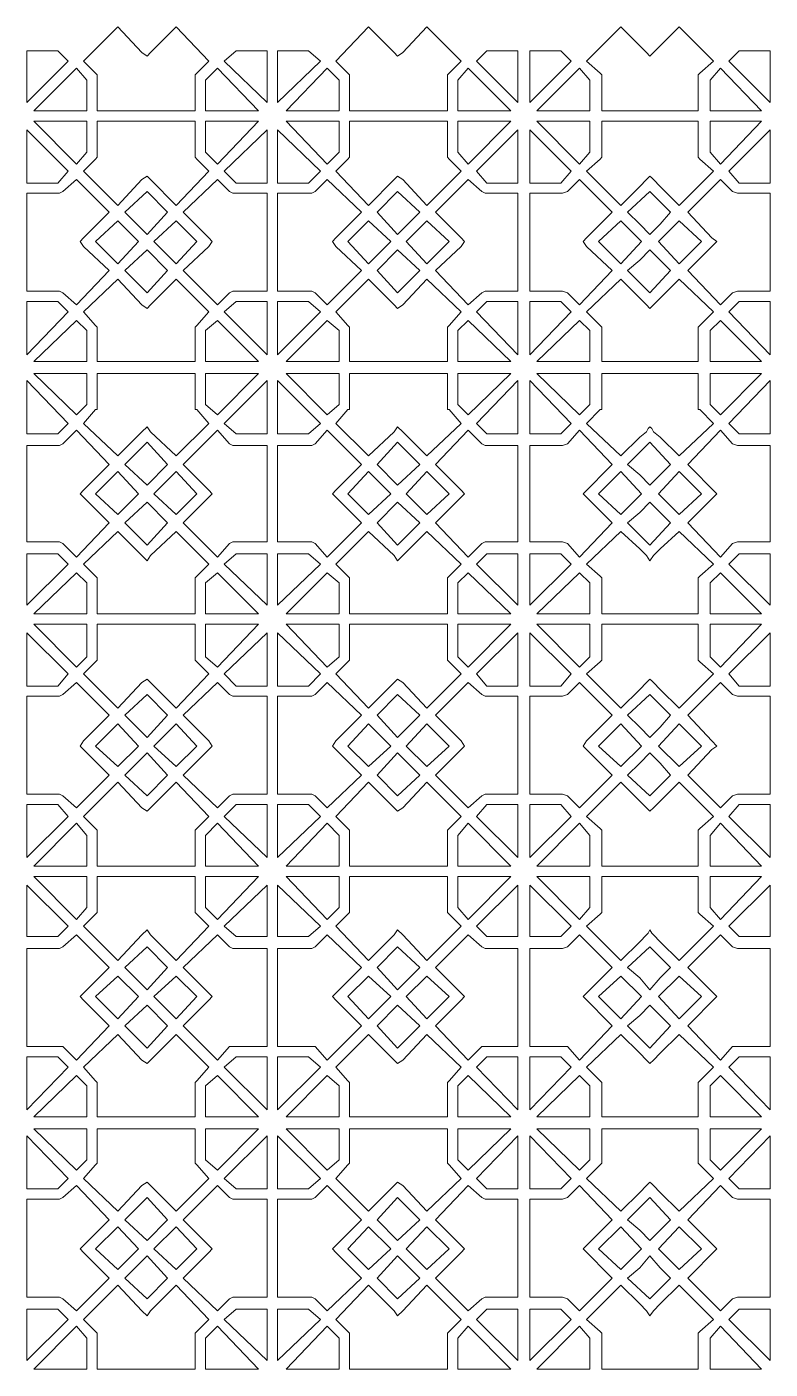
# Model space of a CAD drawing. Extents: x -66030 to 95157, y -13132 to 45879.
# Drawn here: x 42599 to 44291, y 25208 to 28262 of the extents above; entities that cross this region are included whole.
import ezdxf

# ---------------------------------------------------------------- set-up
doc = ezdxf.new("R2010")
doc.units = 0
doc.header["$LTSCALE"] = 100
doc.header["$MEASUREMENT"] = 0
doc.layers.get('0').update_dxf_attribs({"linetype": 'CONTINUOUS'})

msp = doc.modelspace()

# ---------------------------------------------------------------- linework, layer by layer
at = {"lineweight": 0}
for points in [[(42759.6, 28070.7), (42982.2, 28070.7), (42982.2, 28152.8), (42986.1, 28156.7), (43013.5, 28184), (42939.3, 28262.1), (42880.7, 28203.6), (42872.9, 28195.7), (42861.2, 28203.6), (42806.5, 28262.1), (42728.4, 28184), (42755.7, 28156.7), (42759.6, 28152.8), (42759.6, 28070.7)], [(43333.8, 28070.7), (43556.4, 28070.7), (43556.4, 28152.8), (43560.3, 28156.7), (43587.7, 28184), (43509.5, 28262.1), (43454.9, 28203.6), (43443.1, 28195.7), (43435.3, 28203.6), (43376.7, 28262.1), (43302.5, 28184), (43329.9, 28156.7), (43333.8, 28152.8), (43333.8, 28070.7)], [(43993.9, 28219.2), (43993.9, 28219.2), (44009.5, 28203.6), (44009.5, 28203.6), (44017.3, 28195.7), (44017.3, 28195.7), (44025.1, 28203.6), (44025.1, 28203.6), (44040.8, 28219.2), (44040.8, 28219.2), (44083.7, 28262.1), (44161.8, 28184), (44130.6, 28156.7), (44126.7, 28152.8), (44126.7, 28070.7), (44040.8, 28070.7), (43993.9, 28070.7), (43908, 28070.7), (43908, 28152.8), (43904, 28156.7), (43872.8, 28184), (43950.9, 28262.1), (43993.9, 28219.2)], [(42599.5, 28207.5), (42599.5, 28090.3), (42693.2, 28184), (42669.8, 28207.5), (42599.5, 28207.5)], [(43146.3, 28090.3), (43146.3, 28207.5), (43076, 28207.5), (43048.6, 28184), (43146.3, 28090.3)], [(43169.7, 28207.5), (43169.7, 28090.3), (43267.4, 28184), (43240, 28207.5), (43169.7, 28207.5)], [(43716.6, 28090.3), (43716.6, 28207.5), (43646.3, 28207.5), (43622.8, 28184), (43716.6, 28090.3)], [(43743.9, 28090.3), (43837.6, 28184), (43814.2, 28207.5), (43743.9, 28207.5), (43743.9, 28090.3)], [(44290.7, 28090.3), (44197, 28184), (44220.4, 28207.5), (44290.7, 28207.5), (44290.7, 28090.3)], [(42615.1, 28070.7), (42736.2, 28070.7), (42736.2, 28141.1), (42712.7, 28168.4), (42615.1, 28070.7)], [(43005.7, 28070.7), (43126.8, 28070.7), (43033, 28168.4), (43005.7, 28141.1), (43005.7, 28070.7)], [(43189.3, 28070.7), (43310.3, 28070.7), (43310.3, 28141.1), (43283, 28168.4), (43189.3, 28070.7)], [(43579.9, 28070.7), (43700.9, 28070.7), (43603.3, 28168.4), (43579.9, 28141.1), (43579.9, 28070.7)], [(43759.5, 28070.7), (43880.6, 28070.7), (43880.6, 28141.1), (43857.2, 28168.4), (43759.5, 28070.7)], [(44271.2, 28070.7), (44154, 28070.7), (44154, 28141.1), (44177.5, 28168.4), (44271.2, 28070.7)], [(42736.2, 28047.3), (42615.1, 28047.3), (42712.7, 27949.7), (42736.2, 27977), (42736.2, 28047.3)], [(42982.2, 28047.3), (42759.6, 28047.3), (42759.6, 27965.3), (42755.7, 27961.4), (42728.4, 27934), (42806.5, 27855.9), (42861.2, 27914.5), (42872.9, 27922.3), (42880.7, 27914.5), (42939.3, 27855.9), (43013.5, 27934), (42986.1, 27961.4), (42982.2, 27965.3), (42982.2, 28047.3)], [(43126.8, 28047.3), (43005.7, 28047.3), (43005.7, 27977), (43033, 27949.7), (43126.8, 28047.3)], [(43310.3, 28047.3), (43189.3, 28047.3), (43283, 27949.7), (43310.3, 27977), (43310.3, 28047.3)], [(43556.4, 28047.3), (43333.8, 28047.3), (43333.8, 27965.3), (43329.9, 27961.4), (43302.5, 27934), (43376.7, 27855.9), (43435.3, 27914.5), (43443.1, 27922.3), (43454.9, 27914.5), (43509.5, 27855.9), (43587.7, 27934), (43560.3, 27961.4), (43556.4, 27965.3), (43556.4, 28047.3)], [(43700.9, 28047.3), (43579.9, 28047.3), (43579.9, 27977), (43603.3, 27949.7), (43700.9, 28047.3)], [(43880.6, 28047.3), (43759.5, 28047.3), (43857.2, 27949.7), (43880.6, 27977), (43880.6, 28047.3)], [(43993.9, 28047.3), (44040.8, 28047.3), (44126.7, 28047.3), (44126.7, 27965.3), (44130.6, 27961.4), (44161.8, 27934), (44083.7, 27855.9), (44040.8, 27898.9), (44040.8, 27898.9), (44025.1, 27914.5), (44021.2, 27918.4), (44017.3, 27922.3), (44017.3, 27922.3), (44013.4, 27918.4), (44009.5, 27914.5), (43993.9, 27898.9), (43993.9, 27898.9), (43950.9, 27855.9), (43872.8, 27934), (43904, 27961.4), (43908, 27965.3), (43908, 28047.3), (43993.9, 28047.3)], [(44154, 28047.3), (44271.2, 28047.3), (44177.5, 27949.7), (44154, 27977), (44154, 28047.3)], [(42599.5, 28027.8), (42599.5, 27906.7), (42669.8, 27906.7), (42693.2, 27934), (42599.5, 28027.8)], [(43146.3, 27906.7), (43146.3, 28027.8), (43048.6, 27934), (43076, 27906.7), (43146.3, 27906.7)], [(43169.7, 28027.8), (43169.7, 27906.7), (43240, 27906.7), (43267.4, 27934), (43169.7, 28027.8)], [(43716.6, 27906.7), (43716.6, 28027.8), (43622.8, 27934), (43646.3, 27906.7), (43716.6, 27906.7)], [(43837.6, 27934), (43743.9, 28027.8), (43743.9, 27906.7), (43814.2, 27906.7), (43837.6, 27934)], [(44197, 27934), (44290.7, 28027.8), (44290.7, 27906.7), (44220.4, 27906.7), (44197, 27934)], [(42599.5, 27660.6), (42673.7, 27660.6), (42681.5, 27656.7), (42712.7, 27629.4), (42786.9, 27707.5), (42728.4, 27762.2), (42720.5, 27773.9), (42728.4, 27781.7), (42786.9, 27840.3), (42712.7, 27914.5), (42681.5, 27887.2), (42673.7, 27883.3), (42599.5, 27883.3), (42599.5, 27660.6)], [(43146.3, 27660.6), (43146.3, 27883.3), (43068.2, 27883.3), (43060.4, 27887.2), (43033, 27914.5), (42954.9, 27840.3), (43013.5, 27781.7), (43021.3, 27773.9), (43013.5, 27762.2), (42954.9, 27707.5), (43033, 27629.4), (43060.4, 27656.7), (43068.2, 27660.6), (43146.3, 27660.6)], [(43169.7, 27883.3), (43169.7, 27660.6), (43247.8, 27660.6), (43255.7, 27656.7), (43283, 27629.4), (43361.1, 27707.5), (43302.5, 27762.2), (43294.7, 27773.9), (43302.5, 27781.7), (43361.1, 27840.3), (43283, 27914.5), (43255.7, 27887.2), (43247.8, 27883.3), (43169.7, 27883.3)], [(43603.3, 27629.4), (43634.5, 27656.7), (43642.4, 27660.6), (43716.6, 27660.6), (43716.6, 27883.3), (43642.4, 27883.3), (43634.5, 27887.2), (43603.3, 27914.5), (43529.1, 27840.3), (43587.7, 27781.7), (43595.5, 27773.9), (43587.7, 27762.2), (43529.1, 27707.5), (43603.3, 27629.4)], [(43743.9, 27660.6), (43818.1, 27660.6), (43829.8, 27656.7), (43857.2, 27629.4), (43931.4, 27707.5), (43872.8, 27762.2), (43865, 27773.9), (43872.8, 27781.7), (43931.4, 27840.3), (43857.2, 27914.5), (43829.8, 27887.2), (43818.1, 27883.3), (43743.9, 27883.3), (43743.9, 27660.6)], [(44290.7, 27660.6), (44216.5, 27660.6), (44204.8, 27656.7), (44177.5, 27629.4), (44103.3, 27707.5), (44157.9, 27762.2), (44169.7, 27773.9), (44157.9, 27781.7), (44103.3, 27840.3), (44177.5, 27914.5), (44204.8, 27887.2), (44216.5, 27883.3), (44290.7, 27883.3), (44290.7, 27660.6)], [(42919.7, 27840.3), (42872.9, 27887.2), (42822.1, 27840.3), (42872.9, 27789.5), (42919.7, 27840.3)], [(43493.9, 27840.3), (43443.1, 27887.2), (43396.3, 27840.3), (43443.1, 27789.5), (43493.9, 27840.3)], [(44017.3, 27887.2), (44064.2, 27840.3), (44040.8, 27813), (44040.8, 27813), (44017.3, 27789.5), (43993.9, 27813), (43993.9, 27813), (43966.5, 27840.3), (44017.3, 27887.2)], [(42806.5, 27820.8), (42755.7, 27773.9), (42806.5, 27723.1), (42853.3, 27773.9), (42806.5, 27820.8)], [(42939.3, 27723.1), (42986.1, 27773.9), (42939.3, 27820.8), (42888.5, 27773.9), (42939.3, 27723.1)], [(43376.7, 27820.8), (43329.9, 27773.9), (43376.7, 27723.1), (43427.5, 27773.9), (43376.7, 27820.8)], [(43509.5, 27723.1), (43560.3, 27773.9), (43509.5, 27820.8), (43462.7, 27773.9), (43509.5, 27723.1)], [(43950.9, 27820.8), (43900.1, 27773.9), (43950.9, 27723.1), (43997.8, 27773.9), (43950.9, 27820.8)], [(44083.7, 27820.8), (44134.5, 27773.9), (44083.7, 27723.1), (44036.9, 27773.9), (44083.7, 27820.8)], [(42872.9, 27656.7), (42919.7, 27707.5), (42872.9, 27754.4), (42822.1, 27707.5), (42872.9, 27656.7)], [(43443.1, 27656.7), (43493.9, 27707.5), (43443.1, 27754.4), (43396.3, 27707.5), (43443.1, 27656.7)], [(43993.9, 27730.9), (43993.9, 27730.9), (44017.3, 27754.4), (44040.8, 27730.9), (44040.8, 27730.9), (44064.2, 27707.5), (44017.3, 27656.7), (43966.5, 27707.5), (43993.9, 27730.9)], [(42728.4, 27613.7), (42755.7, 27582.5), (42759.6, 27578.6), (42759.6, 27500.5), (42982.2, 27500.5), (42982.2, 27578.6), (42986.1, 27582.5), (43013.5, 27613.7), (42939.3, 27688), (42880.7, 27629.4), (42872.9, 27621.6), (42861.2, 27629.4), (42806.5, 27688), (42728.4, 27613.7)], [(43556.4, 27500.5), (43556.4, 27578.6), (43560.3, 27582.5), (43587.7, 27613.7), (43509.5, 27688), (43454.9, 27629.4), (43443.1, 27621.6), (43435.3, 27629.4), (43376.7, 27688), (43302.5, 27613.7), (43329.9, 27582.5), (43333.8, 27578.6), (43333.8, 27500.5), (43556.4, 27500.5)], [(43993.9, 27645), (43993.9, 27645), (44009.5, 27629.4), (44009.5, 27629.4), (44017.3, 27621.6), (44017.3, 27621.6), (44025.1, 27629.4), (44025.1, 27629.4), (44040.8, 27645), (44040.8, 27645), (44083.7, 27688), (44161.8, 27613.7), (44130.6, 27582.5), (44126.7, 27578.6), (44126.7, 27500.5), (44040.8, 27500.5), (43993.9, 27500.5), (43908, 27500.5), (43908, 27578.6), (43904, 27582.5), (43872.8, 27613.7), (43950.9, 27688), (43993.9, 27645)], [(42599.5, 27637.2), (42599.5, 27516.1), (42693.2, 27613.7), (42669.8, 27637.2), (42599.5, 27637.2)], [(43146.3, 27516.1), (43146.3, 27637.2), (43076, 27637.2), (43048.6, 27613.7), (43146.3, 27516.1)], [(43169.7, 27637.2), (43169.7, 27516.1), (43267.4, 27613.7), (43240, 27637.2), (43169.7, 27637.2)], [(43716.6, 27637.2), (43646.3, 27637.2), (43622.8, 27613.7), (43716.6, 27516.1), (43716.6, 27637.2)], [(43743.9, 27637.2), (43743.9, 27516.1), (43837.6, 27613.7), (43814.2, 27637.2), (43743.9, 27637.2)], [(44290.7, 27637.2), (44290.7, 27516.1), (44197, 27613.7), (44220.4, 27637.2), (44290.7, 27637.2)], [(42615.1, 27500.5), (42736.2, 27500.5), (42736.2, 27570.8), (42712.7, 27594.2), (42615.1, 27500.5)], [(43005.7, 27500.5), (43126.8, 27500.5), (43033, 27594.2), (43005.7, 27570.8), (43005.7, 27500.5)], [(43189.3, 27500.5), (43310.3, 27500.5), (43310.3, 27570.8), (43283, 27594.2), (43189.3, 27500.5)], [(43603.3, 27594.2), (43579.9, 27570.8), (43579.9, 27500.5), (43700.9, 27500.5), (43603.3, 27594.2)], [(43759.5, 27500.5), (43880.6, 27500.5), (43880.6, 27570.8), (43857.2, 27594.2), (43759.5, 27500.5)], [(44271.2, 27500.5), (44154, 27500.5), (44154, 27570.8), (44177.5, 27594.2), (44271.2, 27500.5)], [(42712.7, 27379.4), (42736.2, 27402.8), (42736.2, 27473.1), (42615.1, 27473.1), (42712.7, 27379.4)], [(42759.6, 27473.1), (42759.6, 27391.1), (42755.7, 27391.1), (42728.4, 27359.9), (42806.5, 27285.6), (42861.2, 27340.3), (42872.9, 27352), (42880.7, 27340.3), (42939.3, 27285.6), (43013.5, 27359.9), (42986.1, 27391.1), (42982.2, 27391.1), (42982.2, 27473.1), (42759.6, 27473.1)], [(43126.8, 27473.1), (43005.7, 27473.1), (43005.7, 27402.8), (43033, 27379.4), (43126.8, 27473.1)], [(43310.3, 27473.1), (43189.3, 27473.1), (43283, 27379.4), (43310.3, 27402.8), (43310.3, 27473.1)], [(43587.7, 27359.9), (43560.3, 27391.1), (43556.4, 27391.1), (43556.4, 27473.1), (43333.8, 27473.1), (43333.8, 27391.1), (43329.9, 27391.1), (43302.5, 27359.9), (43376.7, 27285.6), (43435.3, 27340.3), (43443.1, 27352), (43454.9, 27340.3), (43509.5, 27285.6), (43587.7, 27359.9)], [(43700.9, 27473.1), (43579.9, 27473.1), (43579.9, 27402.8), (43603.3, 27379.4), (43700.9, 27473.1)], [(43857.2, 27379.4), (43880.6, 27402.8), (43880.6, 27473.1), (43759.5, 27473.1), (43857.2, 27379.4)], [(43993.9, 27473.1), (44040.8, 27473.1), (44126.7, 27473.1), (44126.7, 27391.1), (44130.6, 27391.1), (44161.8, 27359.9), (44083.7, 27285.6), (44040.8, 27328.6), (44040.8, 27328.6), (44025.1, 27340.3), (44021.2, 27348.1), (44017.3, 27352), (44017.3, 27352), (44013.4, 27348.1), (44009.5, 27340.3), (43993.9, 27328.6), (43993.9, 27328.6), (43950.9, 27285.6), (43872.8, 27359.9), (43904, 27391.1), (43908, 27391.1), (43908, 27473.1), (43993.9, 27473.1)], [(44177.5, 27379.4), (44154, 27402.8), (44154, 27473.1), (44271.2, 27473.1), (44177.5, 27379.4)], [(42599.5, 27336.4), (42669.8, 27336.4), (42693.2, 27359.9), (42599.5, 27457.5), (42599.5, 27336.4)], [(43146.3, 27336.4), (43146.3, 27457.5), (43048.6, 27359.9), (43076, 27336.4), (43146.3, 27336.4)], [(43169.7, 27457.5), (43169.7, 27336.4), (43240, 27336.4), (43267.4, 27359.9), (43169.7, 27457.5)], [(43716.6, 27336.4), (43716.6, 27457.5), (43622.8, 27359.9), (43646.3, 27336.4), (43716.6, 27336.4)], [(43743.9, 27336.4), (43814.2, 27336.4), (43837.6, 27359.9), (43743.9, 27457.5), (43743.9, 27336.4)], [(44290.7, 27336.4), (44220.4, 27336.4), (44197, 27359.9), (44290.7, 27457.5), (44290.7, 27336.4)], [(42712.7, 27344.2), (42681.5, 27313), (42673.7, 27309.1), (42599.5, 27309.1), (42599.5, 27090.3), (42673.7, 27090.3), (42681.5, 27086.4), (42712.7, 27055.2), (42786.9, 27133.3), (42728.4, 27191.9), (42720.5, 27199.7), (42728.4, 27207.5), (42786.9, 27266.1), (42712.7, 27344.2)], [(43146.3, 27090.3), (43146.3, 27309.1), (43068.2, 27309.1), (43060.4, 27313), (43033, 27344.2), (42954.9, 27266.1), (43013.5, 27207.5), (43021.3, 27199.7), (43013.5, 27191.9), (42954.9, 27133.3), (43033, 27055.2), (43060.4, 27086.4), (43068.2, 27090.3), (43146.3, 27090.3)], [(43169.7, 27309.1), (43169.7, 27090.3), (43247.8, 27090.3), (43255.7, 27086.4), (43283, 27055.2), (43361.1, 27133.3), (43302.5, 27191.9), (43294.7, 27199.7), (43302.5, 27207.5), (43361.1, 27266.1), (43283, 27344.2), (43255.7, 27313), (43247.8, 27309.1), (43169.7, 27309.1)], [(43716.6, 27309.1), (43642.4, 27309.1), (43634.5, 27313), (43603.3, 27344.2), (43529.1, 27266.1), (43587.7, 27207.5), (43595.5, 27199.7), (43587.7, 27191.9), (43529.1, 27133.3), (43603.3, 27055.2), (43634.5, 27086.4), (43642.4, 27090.3), (43716.6, 27090.3), (43716.6, 27309.1)], [(43857.2, 27344.2), (43829.8, 27313), (43818.1, 27309.1), (43743.9, 27309.1), (43743.9, 27090.3), (43818.1, 27090.3), (43829.8, 27086.4), (43857.2, 27055.2), (43931.4, 27133.3), (43865, 27199.7), (43931.4, 27266.1), (43857.2, 27344.2)], [(44177.5, 27344.2), (44204.8, 27313), (44216.5, 27309.1), (44290.7, 27309.1), (44290.7, 27090.3), (44216.5, 27090.3), (44204.8, 27086.4), (44177.5, 27055.2), (44103.3, 27133.3), (44169.7, 27199.7), (44103.3, 27266.1), (44177.5, 27344.2)], [(42872.9, 27316.9), (42822.1, 27266.1), (42872.9, 27219.2), (42919.7, 27266.1), (42872.9, 27316.9)], [(43443.1, 27316.9), (43396.3, 27266.1), (43443.1, 27219.2), (43493.9, 27266.1), (43443.1, 27316.9)], [(44017.3, 27316.9), (44064.2, 27266.1), (44040.8, 27242.7), (44040.8, 27242.7), (44017.3, 27219.2), (43993.9, 27242.7), (43993.9, 27242.7), (43966.5, 27266.1), (44017.3, 27316.9)], [(42806.5, 27250.5), (42755.7, 27199.7), (42806.5, 27152.8), (42853.3, 27199.7), (42806.5, 27250.5)], [(42939.3, 27152.8), (42986.1, 27199.7), (42939.3, 27250.5), (42888.5, 27199.7), (42939.3, 27152.8)], [(43376.7, 27250.5), (43329.9, 27199.7), (43376.7, 27152.8), (43427.5, 27199.7), (43376.7, 27250.5)], [(43509.5, 27152.8), (43560.3, 27199.7), (43509.5, 27250.5), (43462.7, 27199.7), (43509.5, 27152.8)], [(43950.9, 27250.5), (43900.1, 27199.7), (43950.9, 27152.8), (43997.8, 27199.7), (43950.9, 27250.5)], [(44083.7, 27250.5), (44134.5, 27199.7), (44083.7, 27152.8), (44036.9, 27199.7), (44083.7, 27250.5)], [(42822.1, 27133.3), (42872.9, 27082.5), (42919.7, 27133.3), (42872.9, 27180.2), (42822.1, 27133.3)], [(43396.3, 27133.3), (43443.1, 27082.5), (43493.9, 27133.3), (43443.1, 27180.2), (43396.3, 27133.3)], [(43993.9, 27156.8), (43993.9, 27156.8), (44017.3, 27180.2), (44040.8, 27156.8), (44040.8, 27156.8), (44064.2, 27133.3), (44017.3, 27082.5), (43966.5, 27133.3), (43993.9, 27156.8)], [(42759.6, 26926.3), (42982.2, 26926.3), (42982.2, 27008.3), (42986.1, 27012.2), (43013.5, 27039.6), (42939.3, 27113.8), (42880.7, 27059.1), (42872.9, 27047.4), (42861.2, 27059.1), (42806.5, 27113.8), (42728.4, 27039.6), (42755.7, 27012.2), (42759.6, 27008.3), (42759.6, 26926.3)], [(43333.8, 26926.3), (43556.4, 26926.3), (43556.4, 27008.3), (43560.3, 27012.2), (43587.7, 27039.6), (43509.5, 27113.8), (43454.9, 27059.1), (43443.1, 27047.4), (43435.3, 27059.1), (43376.7, 27113.8), (43302.5, 27039.6), (43329.9, 27012.2), (43333.8, 27008.3), (43333.8, 26926.3)], [(43993.9, 27074.7), (43993.9, 27074.7), (44009.5, 27059.1), (44009.5, 27059.1), (44017.3, 27047.4), (44017.3, 27047.4), (44025.1, 27059.1), (44025.1, 27059.1), (44040.8, 27074.7), (44040.8, 27074.7), (44083.7, 27113.8), (44161.8, 27039.6), (44130.6, 27012.2), (44126.7, 27008.3), (44126.7, 26926.3), (44040.8, 26926.3), (43993.9, 26926.3), (43908, 26926.3), (43908, 27008.3), (43904, 27012.2), (43872.8, 27039.6), (43950.9, 27113.8), (43993.9, 27074.7)], [(42599.5, 27063), (42599.5, 26945.8), (42693.2, 27039.6), (42669.8, 27063), (42599.5, 27063)], [(43146.3, 26945.8), (43146.3, 27063), (43076, 27063), (43048.6, 27039.6), (43146.3, 26945.8)], [(43169.7, 27063), (43169.7, 26945.8), (43267.4, 27039.6), (43240, 27063), (43169.7, 27063)], [(43716.6, 26945.8), (43716.6, 27063), (43646.3, 27063), (43622.8, 27039.6), (43716.6, 26945.8)], [(43743.9, 26945.8), (43837.6, 27039.6), (43814.2, 27063), (43743.9, 27063), (43743.9, 26945.8)], [(44290.7, 26945.8), (44197, 27039.6), (44220.4, 27063), (44290.7, 27063), (44290.7, 26945.8)], [(42615.1, 26926.3), (42736.2, 26926.3), (42736.2, 26996.6), (42712.7, 27020), (42615.1, 26926.3)], [(43005.7, 26926.3), (43126.8, 26926.3), (43033, 27020), (43005.7, 26996.6), (43005.7, 26926.3)], [(43189.3, 26926.3), (43310.3, 26926.3), (43310.3, 26996.6), (43283, 27020), (43189.3, 26926.3)], [(43579.9, 26926.3), (43700.9, 26926.3), (43603.3, 27020), (43579.9, 26996.6), (43579.9, 26926.3)], [(43759.5, 26926.3), (43880.6, 26926.3), (43880.6, 26996.6), (43857.2, 27020), (43759.5, 26926.3)], [(44271.2, 26926.3), (44154, 26926.3), (44154, 26996.6), (44177.5, 27020), (44271.2, 26926.3)], [(42599.5, 26883.3), (42599.5, 26762.2), (42669.8, 26762.2), (42693.2, 26789.6), (42599.5, 26883.3)], [(42736.2, 26902.9), (42615.1, 26902.9), (42712.7, 26805.2), (42736.2, 26828.7), (42736.2, 26902.9)], [(42982.2, 26902.9), (42759.6, 26902.9), (42759.6, 26820.8), (42755.7, 26816.9), (42728.4, 26789.6), (42806.5, 26711.5), (42861.2, 26770.1), (42872.9, 26777.9), (42880.7, 26770.1), (42939.3, 26711.5), (43013.5, 26789.6), (42986.1, 26816.9), (42982.2, 26820.8), (42982.2, 26902.9)], [(43126.8, 26902.9), (43005.7, 26902.9), (43005.7, 26828.7), (43033, 26805.2), (43126.8, 26902.9)], [(43146.3, 26762.2), (43146.3, 26883.3), (43048.6, 26789.6), (43076, 26762.2), (43146.3, 26762.2)], [(43169.7, 26883.3), (43169.7, 26762.2), (43240, 26762.2), (43267.4, 26789.6), (43169.7, 26883.3)], [(43310.3, 26902.9), (43189.3, 26902.9), (43283, 26805.2), (43310.3, 26828.7), (43310.3, 26902.9)], [(43556.4, 26902.9), (43333.8, 26902.9), (43333.8, 26820.8), (43329.9, 26816.9), (43302.5, 26789.6), (43376.7, 26711.5), (43435.3, 26770.1), (43443.1, 26777.9), (43454.9, 26770.1), (43509.5, 26711.5), (43587.7, 26789.6), (43560.3, 26816.9), (43556.4, 26820.8), (43556.4, 26902.9)], [(43700.9, 26902.9), (43579.9, 26902.9), (43579.9, 26828.7), (43603.3, 26805.2), (43700.9, 26902.9)], [(43716.6, 26762.2), (43716.6, 26883.3), (43622.8, 26789.6), (43646.3, 26762.2), (43716.6, 26762.2)], [(43837.6, 26789.6), (43743.9, 26883.3), (43743.9, 26762.2), (43814.2, 26762.2), (43837.6, 26789.6)], [(43880.6, 26902.9), (43759.5, 26902.9), (43857.2, 26805.2), (43880.6, 26828.7), (43880.6, 26902.9)], [(43993.9, 26902.9), (44040.8, 26902.9), (44126.7, 26902.9), (44126.7, 26820.8), (44130.6, 26816.9), (44161.8, 26789.6), (44083.7, 26711.5), (44040.8, 26754.4), (44040.8, 26754.4), (44025.1, 26770.1), (44021.2, 26774), (44017.3, 26777.9), (44017.3, 26777.9), (44013.4, 26774), (44009.5, 26770.1), (43993.9, 26754.4), (43993.9, 26754.4), (43950.9, 26711.5), (43872.8, 26789.6), (43904, 26816.9), (43908, 26820.8), (43908, 26902.9), (43993.9, 26902.9)], [(44154, 26902.9), (44271.2, 26902.9), (44177.5, 26805.2), (44154, 26828.7), (44154, 26902.9)], [(44197, 26789.6), (44290.7, 26883.3), (44290.7, 26762.2), (44220.4, 26762.2), (44197, 26789.6)], [(42599.5, 26516.2), (42673.7, 26516.2), (42681.5, 26512.3), (42712.7, 26484.9), (42786.9, 26559.1), (42728.4, 26617.7), (42720.5, 26625.5), (42728.4, 26637.3), (42786.9, 26695.8), (42712.7, 26770.1), (42681.5, 26742.7), (42673.7, 26738.8), (42599.5, 26738.8), (42599.5, 26516.2)], [(43146.3, 26516.2), (43146.3, 26738.8), (43068.2, 26738.8), (43060.4, 26742.7), (43033, 26770.1), (42954.9, 26695.8), (43013.5, 26637.3), (43021.3, 26625.5), (43013.5, 26617.7), (42954.9, 26559.1), (43033, 26484.9), (43060.4, 26512.3), (43068.2, 26516.2), (43146.3, 26516.2)], [(43169.7, 26738.8), (43169.7, 26516.2), (43247.8, 26516.2), (43255.7, 26512.3), (43283, 26484.9), (43361.1, 26559.1), (43302.5, 26617.7), (43294.7, 26625.5), (43302.5, 26637.3), (43361.1, 26695.8), (43283, 26770.1), (43255.7, 26742.7), (43247.8, 26738.8), (43169.7, 26738.8)], [(43603.3, 26484.9), (43634.5, 26512.3), (43642.4, 26516.2), (43716.6, 26516.2), (43716.6, 26738.8), (43642.4, 26738.8), (43634.5, 26742.7), (43603.3, 26770.1), (43529.1, 26695.8), (43587.7, 26637.3), (43595.5, 26625.5), (43587.7, 26617.7), (43529.1, 26559.1), (43603.3, 26484.9)], [(43743.9, 26516.2), (43818.1, 26516.2), (43829.8, 26512.3), (43857.2, 26484.9), (43931.4, 26559.1), (43872.8, 26617.7), (43865, 26625.5), (43872.8, 26637.3), (43931.4, 26695.8), (43857.2, 26770.1), (43829.8, 26742.7), (43818.1, 26738.8), (43743.9, 26738.8), (43743.9, 26516.2)], [(44290.7, 26516.2), (44216.5, 26516.2), (44204.8, 26512.3), (44177.5, 26484.9), (44103.3, 26559.1), (44157.9, 26617.7), (44169.7, 26625.5), (44157.9, 26637.3), (44103.3, 26695.8), (44177.5, 26770.1), (44204.8, 26742.7), (44216.5, 26738.8), (44290.7, 26738.8), (44290.7, 26516.2)], [(42919.7, 26695.8), (42872.9, 26742.7), (42822.1, 26695.8), (42872.9, 26645.1), (42919.7, 26695.8)], [(43493.9, 26695.8), (43443.1, 26742.7), (43396.3, 26695.8), (43443.1, 26645.1), (43493.9, 26695.8)], [(44017.3, 26742.7), (44064.2, 26695.8), (44040.8, 26668.5), (44040.8, 26668.5), (44017.3, 26645.1), (43993.9, 26668.5), (43993.9, 26668.5), (43966.5, 26695.8), (44017.3, 26742.7)], [(42806.5, 26676.3), (42755.7, 26625.5), (42806.5, 26578.7), (42853.3, 26625.5), (42806.5, 26676.3)], [(42939.3, 26578.7), (42986.1, 26625.5), (42939.3, 26676.3), (42888.5, 26625.5), (42939.3, 26578.7)], [(43376.7, 26676.3), (43329.9, 26625.5), (43376.7, 26578.7), (43427.5, 26625.5), (43376.7, 26676.3)], [(43509.5, 26578.7), (43560.3, 26625.5), (43509.5, 26676.3), (43462.7, 26625.5), (43509.5, 26578.7)], [(43950.9, 26676.3), (43900.1, 26625.5), (43950.9, 26578.7), (43997.8, 26625.5), (43950.9, 26676.3)], [(44083.7, 26676.3), (44134.5, 26625.5), (44083.7, 26578.7), (44036.9, 26625.5), (44083.7, 26676.3)], [(42872.9, 26512.3), (42919.7, 26559.1), (42872.9, 26609.9), (42822.1, 26559.1), (42872.9, 26512.3)], [(43443.1, 26512.3), (43493.9, 26559.1), (43443.1, 26609.9), (43396.3, 26559.1), (43443.1, 26512.3)], [(43993.9, 26586.5), (43993.9, 26586.5), (44017.3, 26609.9), (44040.8, 26586.5), (44040.8, 26586.5), (44064.2, 26559.1), (44017.3, 26512.3), (43966.5, 26559.1), (43993.9, 26586.5)], [(42728.4, 26465.4), (42755.7, 26438.1), (42759.6, 26434.1), (42759.6, 26352.1), (42982.2, 26352.1), (42982.2, 26434.1), (42986.1, 26438.1), (43013.5, 26465.4), (42939.3, 26543.5), (42880.7, 26484.9), (42872.9, 26477.1), (42861.2, 26484.9), (42806.5, 26543.5), (42728.4, 26465.4)], [(43556.4, 26352.1), (43556.4, 26434.1), (43560.3, 26438.1), (43587.7, 26465.4), (43509.5, 26543.5), (43454.9, 26484.9), (43443.1, 26477.1), (43435.3, 26484.9), (43376.7, 26543.5), (43302.5, 26465.4), (43329.9, 26438.1), (43333.8, 26434.1), (43333.8, 26352.1), (43556.4, 26352.1)], [(43993.9, 26500.5), (43993.9, 26500.5), (44009.5, 26484.9), (44009.5, 26484.9), (44017.3, 26477.1), (44017.3, 26477.1), (44025.1, 26484.9), (44025.1, 26484.9), (44040.8, 26500.5), (44040.8, 26500.5), (44083.7, 26543.5), (44161.8, 26465.4), (44130.6, 26438.1), (44126.7, 26434.1), (44126.7, 26352.1), (44040.8, 26352.1), (43993.9, 26352.1), (43908, 26352.1), (43908, 26434.1), (43904, 26438.1), (43872.8, 26465.4), (43950.9, 26543.5), (43993.9, 26500.5)], [(42599.5, 26492.7), (42599.5, 26371.7), (42693.2, 26465.4), (42669.8, 26492.7), (42599.5, 26492.7)], [(43146.3, 26371.7), (43146.3, 26492.7), (43076, 26492.7), (43048.6, 26465.4), (43146.3, 26371.7)], [(43169.7, 26492.7), (43169.7, 26371.7), (43267.4, 26465.4), (43240, 26492.7), (43169.7, 26492.7)], [(43716.6, 26492.7), (43646.3, 26492.7), (43622.8, 26465.4), (43716.6, 26371.7), (43716.6, 26492.7)], [(43743.9, 26492.7), (43743.9, 26371.7), (43837.6, 26465.4), (43814.2, 26492.7), (43743.9, 26492.7)], [(44290.7, 26492.7), (44290.7, 26371.7), (44197, 26465.4), (44220.4, 26492.7), (44290.7, 26492.7)], [(42615.1, 26352.1), (42736.2, 26352.1), (42736.2, 26422.4), (42712.7, 26449.8), (42615.1, 26352.1)], [(43005.7, 26352.1), (43126.8, 26352.1), (43033, 26449.8), (43005.7, 26422.4), (43005.7, 26352.1)], [(43189.3, 26352.1), (43310.3, 26352.1), (43310.3, 26422.4), (43283, 26449.8), (43189.3, 26352.1)], [(43603.3, 26449.8), (43579.9, 26422.4), (43579.9, 26352.1), (43700.9, 26352.1), (43603.3, 26449.8)], [(43759.5, 26352.1), (43880.6, 26352.1), (43880.6, 26422.4), (43857.2, 26449.8), (43759.5, 26352.1)], [(44271.2, 26352.1), (44154, 26352.1), (44154, 26422.4), (44177.5, 26449.8), (44271.2, 26352.1)], [(42599.5, 26192), (42669.8, 26192), (42693.2, 26215.4), (42599.5, 26309.2), (42599.5, 26192)], [(42712.7, 26231), (42736.2, 26258.4), (42736.2, 26328.7), (42615.1, 26328.7), (42712.7, 26231)], [(42759.6, 26328.7), (42759.6, 26246.7), (42755.7, 26242.8), (42728.4, 26215.4), (42806.5, 26137.3), (42861.2, 26195.9), (42872.9, 26207.6), (42880.7, 26195.9), (42939.3, 26137.3), (43013.5, 26215.4), (42986.1, 26242.8), (42982.2, 26246.7), (42982.2, 26328.7), (42759.6, 26328.7)], [(43126.8, 26328.7), (43005.7, 26328.7), (43005.7, 26258.4), (43033, 26231), (43126.8, 26328.7)], [(43146.3, 26192), (43146.3, 26309.2), (43048.6, 26215.4), (43076, 26192), (43146.3, 26192)], [(43169.7, 26309.2), (43169.7, 26192), (43240, 26192), (43267.4, 26215.4), (43169.7, 26309.2)], [(43310.3, 26328.7), (43189.3, 26328.7), (43283, 26231), (43310.3, 26258.4), (43310.3, 26328.7)], [(43587.7, 26215.4), (43560.3, 26242.8), (43556.4, 26246.7), (43556.4, 26328.7), (43333.8, 26328.7), (43333.8, 26246.7), (43329.9, 26242.8), (43302.5, 26215.4), (43376.7, 26137.3), (43435.3, 26195.9), (43443.1, 26207.6), (43454.9, 26195.9), (43509.5, 26137.3), (43587.7, 26215.4)], [(43700.9, 26328.7), (43579.9, 26328.7), (43579.9, 26258.4), (43603.3, 26231), (43700.9, 26328.7)], [(43716.6, 26192), (43716.6, 26309.2), (43622.8, 26215.4), (43646.3, 26192), (43716.6, 26192)], [(43743.9, 26192), (43814.2, 26192), (43837.6, 26215.4), (43743.9, 26309.2), (43743.9, 26192)], [(43857.2, 26231), (43880.6, 26258.4), (43880.6, 26328.7), (43759.5, 26328.7), (43857.2, 26231)], [(43993.9, 26328.7), (44040.8, 26328.7), (44126.7, 26328.7), (44126.7, 26246.7), (44130.6, 26242.8), (44161.8, 26215.4), (44083.7, 26137.3), (44040.8, 26180.3), (44040.8, 26180.3), (44025.1, 26195.9), (44021.2, 26199.8), (44017.3, 26207.6), (44017.3, 26207.6), (44013.4, 26199.8), (44009.5, 26195.9), (43993.9, 26180.3), (43993.9, 26180.3), (43950.9, 26137.3), (43872.8, 26215.4), (43904, 26242.8), (43908, 26246.7), (43908, 26328.7), (43993.9, 26328.7)], [(44177.5, 26231), (44154, 26258.4), (44154, 26328.7), (44271.2, 26328.7), (44177.5, 26231)], [(44290.7, 26192), (44220.4, 26192), (44197, 26215.4), (44290.7, 26309.2), (44290.7, 26192)], [(42712.7, 26195.9), (42681.5, 26168.5), (42673.7, 26164.6), (42599.5, 26164.6), (42599.5, 25942), (42673.7, 25942), (42681.5, 25942), (42712.7, 25910.7), (42786.9, 25988.9), (42728.4, 26047.5), (42720.5, 26055.3), (42728.4, 26063.1), (42786.9, 26121.7), (42712.7, 26195.9)], [(43146.3, 25942), (43146.3, 26164.6), (43068.2, 26164.6), (43060.4, 26168.5), (43033, 26195.9), (42954.9, 26121.7), (43013.5, 26063.1), (43021.3, 26055.3), (43013.5, 26047.5), (42954.9, 25988.9), (43033, 25910.7), (43060.4, 25942), (43068.2, 25942), (43146.3, 25942)], [(43169.7, 26164.6), (43169.7, 25942), (43247.8, 25942), (43255.7, 25942), (43283, 25910.7), (43361.1, 25988.9), (43302.5, 26047.5), (43294.7, 26055.3), (43302.5, 26063.1), (43361.1, 26121.7), (43283, 26195.9), (43255.7, 26168.5), (43247.8, 26164.6), (43169.7, 26164.6)], [(43716.6, 26164.6), (43642.4, 26164.6), (43634.5, 26168.5), (43603.3, 26195.9), (43529.1, 26121.7), (43587.7, 26063.1), (43595.5, 26055.3), (43587.7, 26047.5), (43529.1, 25988.9), (43603.3, 25910.7), (43634.5, 25942), (43642.4, 25942), (43716.6, 25942), (43716.6, 26164.6)], [(43857.2, 26195.9), (43829.8, 26168.5), (43818.1, 26164.6), (43743.9, 26164.6), (43743.9, 25942), (43818.1, 25942), (43829.8, 25942), (43857.2, 25910.7), (43931.4, 25988.9), (43865, 26055.3), (43931.4, 26121.7), (43857.2, 26195.9)], [(44177.5, 26195.9), (44204.8, 26168.5), (44216.5, 26164.6), (44290.7, 26164.6), (44290.7, 25942), (44216.5, 25942), (44204.8, 25942), (44177.5, 25910.7), (44103.3, 25988.9), (44169.7, 26055.3), (44103.3, 26121.7), (44177.5, 26195.9)], [(42872.9, 26168.5), (42822.1, 26121.7), (42872.9, 26070.9), (42919.7, 26121.7), (42872.9, 26168.5)], [(43443.1, 26168.5), (43396.3, 26121.7), (43443.1, 26070.9), (43493.9, 26121.7), (43443.1, 26168.5)], [(44017.3, 26168.5), (44064.2, 26121.7), (44040.8, 26098.2), (44040.8, 26098.2), (44017.3, 26070.9), (43993.9, 26098.2), (43993.9, 26098.2), (43966.5, 26121.7), (44017.3, 26168.5)], [(42806.5, 26102.1), (42755.7, 26055.3), (42806.5, 26004.5), (42853.3, 26055.3), (42806.5, 26102.1)], [(42939.3, 26004.5), (42986.1, 26055.3), (42939.3, 26102.1), (42888.5, 26055.3), (42939.3, 26004.5)], [(43376.7, 26102.1), (43329.9, 26055.3), (43376.7, 26004.5), (43427.5, 26055.3), (43376.7, 26102.1)], [(43509.5, 26004.5), (43560.3, 26055.3), (43509.5, 26102.1), (43462.7, 26055.3), (43509.5, 26004.5)], [(43950.9, 26102.1), (43900.1, 26055.3), (43950.9, 26004.5), (43997.8, 26055.3), (43950.9, 26102.1)], [(44083.7, 26102.1), (44134.5, 26055.3), (44083.7, 26004.5), (44036.9, 26055.3), (44083.7, 26102.1)], [(42822.1, 25988.9), (42872.9, 25938.1), (42919.7, 25988.9), (42872.9, 26035.7), (42822.1, 25988.9)], [(43396.3, 25988.9), (43443.1, 25938.1), (43493.9, 25988.9), (43443.1, 26035.7), (43396.3, 25988.9)], [(43993.9, 26012.3), (43993.9, 26012.3), (44017.3, 26035.7), (44040.8, 26012.3), (44040.8, 26012.3), (44064.2, 25988.9), (44017.3, 25938.1), (43966.5, 25988.9), (43993.9, 26012.3)], [(42759.6, 25781.9), (42982.2, 25781.9), (42982.2, 25860), (42986.1, 25863.9), (43013.5, 25895.1), (42939.3, 25969.3), (42880.7, 25910.7), (42872.9, 25902.9), (42861.2, 25910.7), (42806.5, 25969.3), (42728.4, 25895.1), (42755.7, 25863.9), (42759.6, 25860), (42759.6, 25781.9)], [(43333.8, 25781.9), (43556.4, 25781.9), (43556.4, 25860), (43560.3, 25863.9), (43587.7, 25895.1), (43509.5, 25969.3), (43454.9, 25910.7), (43443.1, 25902.9), (43435.3, 25910.7), (43376.7, 25969.3), (43302.5, 25895.1), (43329.9, 25863.9), (43333.8, 25860), (43333.8, 25781.9)], [(43993.9, 25926.4), (43993.9, 25926.4), (44009.5, 25910.7), (44009.5, 25910.7), (44017.3, 25902.9), (44017.3, 25902.9), (44025.1, 25910.7), (44025.1, 25910.7), (44040.8, 25926.4), (44040.8, 25926.4), (44083.7, 25969.3), (44161.8, 25895.1), (44130.6, 25863.9), (44126.7, 25860), (44126.7, 25781.9), (44040.8, 25781.9), (43993.9, 25781.9), (43908, 25781.9), (43908, 25860), (43904, 25863.9), (43872.8, 25895.1), (43950.9, 25969.3), (43993.9, 25926.4)], [(42599.5, 25918.6), (42599.5, 25797.5), (42693.2, 25895.1), (42669.8, 25918.6), (42599.5, 25918.6)], [(43146.3, 25797.5), (43146.3, 25918.6), (43076, 25918.6), (43048.6, 25895.1), (43146.3, 25797.5)], [(43169.7, 25918.6), (43169.7, 25797.5), (43267.4, 25895.1), (43240, 25918.6), (43169.7, 25918.6)], [(43716.6, 25797.5), (43716.6, 25918.6), (43646.3, 25918.6), (43622.8, 25895.1), (43716.6, 25797.5)], [(43743.9, 25797.5), (43837.6, 25895.1), (43814.2, 25918.6), (43743.9, 25918.6), (43743.9, 25797.5)], [(44290.7, 25797.5), (44197, 25895.1), (44220.4, 25918.6), (44290.7, 25918.6), (44290.7, 25797.5)], [(42615.1, 25781.9), (42736.2, 25781.9), (42736.2, 25852.2), (42712.7, 25875.6), (42615.1, 25781.9)], [(43005.7, 25781.9), (43126.8, 25781.9), (43033, 25875.6), (43005.7, 25852.2), (43005.7, 25781.9)], [(43189.3, 25781.9), (43310.3, 25781.9), (43310.3, 25852.2), (43283, 25875.6), (43189.3, 25781.9)], [(43579.9, 25781.9), (43700.9, 25781.9), (43603.3, 25875.6), (43579.9, 25852.2), (43579.9, 25781.9)], [(43759.5, 25781.9), (43880.6, 25781.9), (43880.6, 25852.2), (43857.2, 25875.6), (43759.5, 25781.9)], [(44271.2, 25781.9), (44154, 25781.9), (44154, 25852.2), (44177.5, 25875.6), (44271.2, 25781.9)], [(42736.2, 25754.5), (42615.1, 25754.5), (42712.7, 25660.8), (42736.2, 25684.2), (42736.2, 25754.5)], [(42982.2, 25754.5), (42759.6, 25754.5), (42759.6, 25676.4), (42755.7, 25672.5), (42728.4, 25641.2), (42806.5, 25567), (42861.2, 25625.6), (42872.9, 25633.4), (42880.7, 25625.6), (42939.3, 25567), (43013.5, 25641.2), (42986.1, 25672.5), (42982.2, 25676.4), (42982.2, 25754.5)], [(43126.8, 25754.5), (43005.7, 25754.5), (43005.7, 25684.2), (43033, 25660.8), (43126.8, 25754.5)], [(43310.3, 25754.5), (43189.3, 25754.5), (43283, 25660.8), (43310.3, 25684.2), (43310.3, 25754.5)], [(43556.4, 25754.5), (43333.8, 25754.5), (43333.8, 25676.4), (43329.9, 25672.5), (43302.5, 25641.2), (43376.7, 25567), (43435.3, 25625.6), (43443.1, 25633.4), (43454.9, 25625.6), (43509.5, 25567), (43587.7, 25641.2), (43560.3, 25672.5), (43556.4, 25676.4), (43556.4, 25754.5)], [(43700.9, 25754.5), (43579.9, 25754.5), (43579.9, 25684.2), (43603.3, 25660.8), (43700.9, 25754.5)], [(43880.6, 25754.5), (43759.5, 25754.5), (43857.2, 25660.8), (43880.6, 25684.2), (43880.6, 25754.5)], [(43993.9, 25754.5), (44040.8, 25754.5), (44126.7, 25754.5), (44126.7, 25676.4), (44130.6, 25672.5), (44161.8, 25641.2), (44083.7, 25567), (44040.8, 25610), (44040.8, 25610), (44025.1, 25625.6), (44021.2, 25629.5), (44017.3, 25633.4), (44017.3, 25633.4), (44013.4, 25629.5), (44009.5, 25625.6), (43993.9, 25610), (43993.9, 25610), (43950.9, 25567), (43872.8, 25641.2), (43904, 25672.5), (43908, 25676.4), (43908, 25754.5), (43993.9, 25754.5)], [(44154, 25754.5), (44271.2, 25754.5), (44177.5, 25660.8), (44154, 25684.2), (44154, 25754.5)], [(42599.5, 25738.9), (42599.5, 25617.8), (42669.8, 25617.8), (42693.2, 25641.2), (42599.5, 25738.9)], [(43146.3, 25617.8), (43146.3, 25738.9), (43048.6, 25641.2), (43076, 25617.8), (43146.3, 25617.8)], [(43169.7, 25738.9), (43169.7, 25617.8), (43240, 25617.8), (43267.4, 25641.2), (43169.7, 25738.9)], [(43716.6, 25617.8), (43716.6, 25738.9), (43622.8, 25641.2), (43646.3, 25617.8), (43716.6, 25617.8)], [(43837.6, 25641.2), (43743.9, 25738.9), (43743.9, 25617.8), (43814.2, 25617.8), (43837.6, 25641.2)], [(44197, 25641.2), (44290.7, 25738.9), (44290.7, 25617.8), (44220.4, 25617.8), (44197, 25641.2)], [(42599.5, 25371.7), (42673.7, 25371.7), (42681.5, 25367.8), (42712.7, 25340.5), (42786.9, 25414.7), (42728.4, 25473.3), (42720.5, 25481.1), (42728.4, 25488.9), (42786.9, 25547.5), (42712.7, 25625.6), (42681.5, 25598.3), (42673.7, 25594.4), (42599.5, 25594.4), (42599.5, 25371.7)], [(42919.7, 25547.5), (42872.9, 25598.3), (42822.1, 25547.5), (42872.9, 25500.6), (42919.7, 25547.5)], [(43146.3, 25371.7), (43146.3, 25594.4), (43068.2, 25594.4), (43060.4, 25598.3), (43033, 25625.6), (42954.9, 25547.5), (43013.5, 25488.9), (43021.3, 25481.1), (43013.5, 25473.3), (42954.9, 25414.7), (43033, 25340.5), (43060.4, 25367.8), (43068.2, 25371.7), (43146.3, 25371.7)], [(43169.7, 25594.4), (43169.7, 25371.7), (43247.8, 25371.7), (43255.7, 25367.8), (43283, 25340.5), (43361.1, 25414.7), (43302.5, 25473.3), (43294.7, 25481.1), (43302.5, 25488.9), (43361.1, 25547.5), (43283, 25625.6), (43255.7, 25598.3), (43247.8, 25594.4), (43169.7, 25594.4)], [(43493.9, 25547.5), (43443.1, 25598.3), (43396.3, 25547.5), (43443.1, 25500.6), (43493.9, 25547.5)], [(43603.3, 25340.5), (43634.5, 25367.8), (43642.4, 25371.7), (43716.6, 25371.7), (43716.6, 25594.4), (43642.4, 25594.4), (43634.5, 25598.3), (43603.3, 25625.6), (43529.1, 25547.5), (43587.7, 25488.9), (43595.5, 25481.1), (43587.7, 25473.3), (43529.1, 25414.7), (43603.3, 25340.5)], [(43743.9, 25371.7), (43818.1, 25371.7), (43829.8, 25367.8), (43857.2, 25340.5), (43931.4, 25414.7), (43865, 25481.1), (43931.4, 25547.5), (43857.2, 25625.6), (43829.8, 25598.3), (43818.1, 25594.4), (43743.9, 25594.4), (43743.9, 25371.7)], [(44017.3, 25598.3), (44064.2, 25547.5), (44040.8, 25524.1), (44040.8, 25524.1), (44017.3, 25500.6), (43993.9, 25524.1), (43993.9, 25524.1), (43966.5, 25547.5), (44017.3, 25598.3)], [(44290.7, 25371.7), (44216.5, 25371.7), (44204.8, 25367.8), (44177.5, 25340.5), (44103.3, 25414.7), (44169.7, 25481.1), (44103.3, 25547.5), (44177.5, 25625.6), (44204.8, 25598.3), (44216.5, 25594.4), (44290.7, 25594.4), (44290.7, 25371.7)], [(42806.5, 25531.9), (42755.7, 25481.1), (42806.5, 25434.2), (42853.3, 25481.1), (42806.5, 25531.9)], [(42939.3, 25434.2), (42986.1, 25481.1), (42939.3, 25531.9), (42888.5, 25481.1), (42939.3, 25434.2)], [(43376.7, 25531.9), (43329.9, 25481.1), (43376.7, 25434.2), (43427.5, 25481.1), (43376.7, 25531.9)], [(43509.5, 25434.2), (43560.3, 25481.1), (43509.5, 25531.9), (43462.7, 25481.1), (43509.5, 25434.2)], [(43950.9, 25531.9), (43900.1, 25481.1), (43950.9, 25434.2), (43997.8, 25481.1), (43950.9, 25531.9)], [(44083.7, 25531.9), (44134.5, 25481.1), (44083.7, 25434.2), (44036.9, 25481.1), (44083.7, 25531.9)], [(42872.9, 25367.8), (42919.7, 25414.7), (42872.9, 25465.5), (42822.1, 25414.7), (42872.9, 25367.8)], [(43443.1, 25367.8), (43493.9, 25414.7), (43443.1, 25465.5), (43396.3, 25414.7), (43443.1, 25367.8)], [(43993.9, 25438.1), (43993.9, 25438.1), (44017.3, 25465.5), (44040.8, 25438.1), (44040.8, 25438.1), (44064.2, 25414.7), (44017.3, 25367.8), (43966.5, 25414.7), (43993.9, 25438.1)], [(42728.4, 25320.9), (42755.7, 25293.6), (42759.6, 25289.7), (42759.6, 25207.7), (42982.2, 25207.7), (42982.2, 25289.7), (42986.1, 25293.6), (43013.5, 25320.9), (42939.3, 25399.1), (42880.7, 25340.5), (42872.9, 25328.8), (42861.2, 25340.5), (42806.5, 25399.1), (42728.4, 25320.9)], [(43556.4, 25207.7), (43556.4, 25289.7), (43560.3, 25293.6), (43587.7, 25320.9), (43509.5, 25399.1), (43454.9, 25340.5), (43443.1, 25328.8), (43435.3, 25340.5), (43376.7, 25399.1), (43302.5, 25320.9), (43329.9, 25293.6), (43333.8, 25289.7), (43333.8, 25207.7), (43556.4, 25207.7)], [(43993.9, 25356.1), (43993.9, 25356.1), (44009.5, 25340.5), (44009.5, 25340.5), (44017.3, 25328.8), (44017.3, 25328.8), (44025.1, 25340.5), (44025.1, 25340.5), (44040.8, 25356.1), (44040.8, 25356.1), (44083.7, 25399.1), (44161.8, 25320.9), (44130.6, 25293.6), (44126.7, 25289.7), (44126.7, 25207.7), (44040.8, 25207.7), (43993.9, 25207.7), (43908, 25207.7), (43908, 25289.7), (43904, 25293.6), (43872.8, 25320.9), (43950.9, 25399.1), (43993.9, 25356.1)], [(42599.5, 25344.4), (42599.5, 25227.2), (42693.2, 25320.9), (42669.8, 25344.4), (42599.5, 25344.4)], [(43146.3, 25227.2), (43146.3, 25344.4), (43076, 25344.4), (43048.6, 25320.9), (43146.3, 25227.2)], [(43169.7, 25344.4), (43169.7, 25227.2), (43267.4, 25320.9), (43240, 25344.4), (43169.7, 25344.4)], [(43716.6, 25344.4), (43646.3, 25344.4), (43622.8, 25320.9), (43716.6, 25227.2), (43716.6, 25344.4)], [(43743.9, 25344.4), (43743.9, 25227.2), (43837.6, 25320.9), (43814.2, 25344.4), (43743.9, 25344.4)], [(44290.7, 25344.4), (44290.7, 25227.2), (44197, 25320.9), (44220.4, 25344.4), (44290.7, 25344.4)], [(42615.1, 25207.7), (42736.2, 25207.7), (42736.2, 25278), (42712.7, 25305.3), (42615.1, 25207.7)], [(43005.7, 25207.7), (43126.8, 25207.7), (43033, 25305.3), (43005.7, 25278), (43005.7, 25207.7)], [(43189.3, 25207.7), (43310.3, 25207.7), (43310.3, 25278), (43283, 25305.3), (43189.3, 25207.7)], [(43603.3, 25305.3), (43579.9, 25278), (43579.9, 25207.7), (43700.9, 25207.7), (43603.3, 25305.3)], [(43759.5, 25207.7), (43880.6, 25207.7), (43880.6, 25278), (43857.2, 25305.3), (43759.5, 25207.7)], [(44271.2, 25207.7), (44154, 25207.7), (44154, 25278), (44177.5, 25305.3), (44271.2, 25207.7)]]:
    msp.add_lwpolyline(points, close=True, dxfattribs=at)

doc.saveas('drawing.dxf')
